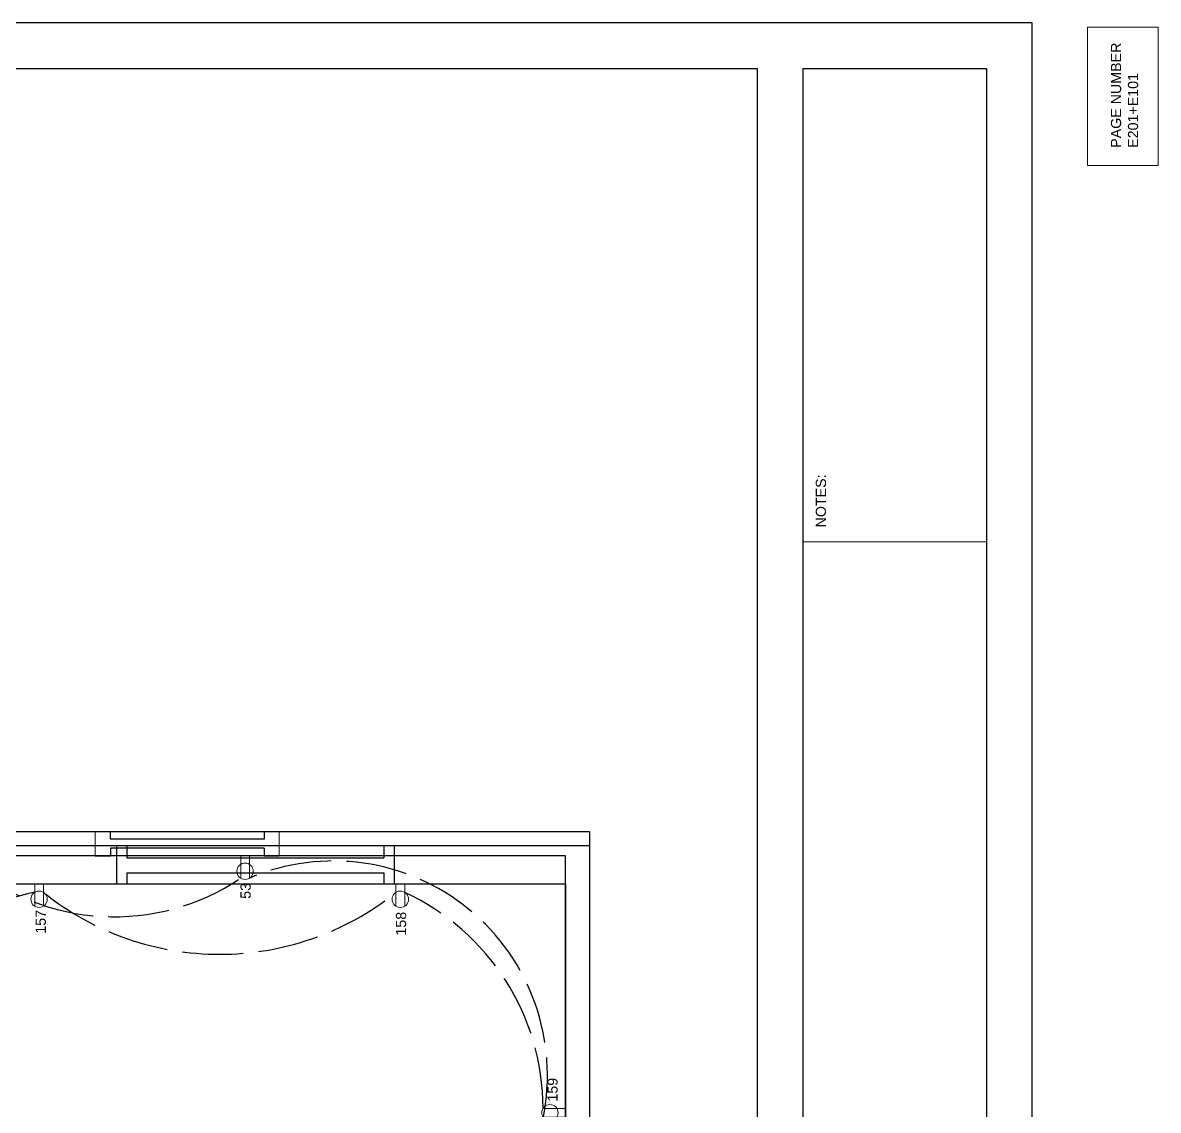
# Model space of a CAD drawing. Header units: inches. Extents: x 12 to 644, y -4 to 515.
# Drawn here: x 421.2 to 644.2, y 301.9 to 515.3 of the extents above; entities that cross this region are included whole.
import ezdxf

# ---------------------------------------------------------------- set-up
doc = ezdxf.new("R2010")
doc.units = ezdxf.units.IN
doc.header["$MEASUREMENT"] = 0
doc.linetypes.add('ACAD_ISO02W100', pattern=[15, 12, -3])
doc.layers.get('0').update_dxf_attribs({"color": 1, "lineweight": 9})
for name, color, linetype, lineweight in [('00-page-edge', 7, 'Continuous', 9), ('A101-Floorplan-1st-floor', 7, 'Continuous', 9), ('A201-Floorplan-2nd-floor', 7, 'Continuous', 9), ('E101-Electrical-1st-floor', 7, 'Continuous', 9), ('E201-Electrical-2nd-floor', 7, 'Continuous', 9)]:
    doc.layers.add(name, color=color, linetype=linetype, lineweight=lineweight)
doc.layers.add('Title Block', color=7, linetype='Continuous')
doc.layers.get('0').off()
doc.styles.get("Standard").update_dxf_attribs({"font": 'Arial.ttf', "height": 2})

# ---------------------------------------------------------------- blocks, each defined once
blk = doc.blocks.new('L2-SE-bedroom-window')
at = {"lineweight": 30}
blk.add_line((0, -33.125), (0, -36.125), dxfattribs=at)
at = {"layer": 'A201-Floorplan-2nd-floor'}
for p, q in [((4.75, 0), (0, 0)), ((0, -36.125), (4.75, -36.125))]:
    blk.add_line(p, q, dxfattribs=at)
at = {"layer": 'A201-Floorplan-2nd-floor', "lineweight": 30}
for p, q in [((0, 0), (0, -3)), ((4.75, 0), (4.75, -3)), ((1.5, -3), (0, -3)), ((1.5, -33.125), (1.5, -3)), ((3.25, -3), (4.75, -3)), ((3.25, -33.125), (3.25, -3)), ((1.5, -33.125), (0, -33.125)), ((4.75, -33.125), (3.25, -33.125)), ((4.75, -33.125), (4.75, -36.125))]:
    blk.add_line(p, q, dxfattribs=at)
blk = doc.blocks.new('L2-duplex-53')
at = {"layer": 'E201-Electrical-2nd-floor'}
for p, q in [((0, 1.73, -16.62), (-4.39, 1.73, -16.62)), ((0, 0, -16.62), (-4.38, 0, -16.62))]:
    blk.add_line(p, q, dxfattribs=at)
blk.add_circle((-3.03, 0.87, -16.62), 1.61, dxfattribs=at)
blk = doc.blocks.new('L1-south-east-bedroom-window')
at = {"layer": 'A101-Floorplan-1st-floor', "lineweight": -3}
for p, q in [((7.5, 54.5), (0, 54.5)), ((0, 54.5), (0, 52.5)), ((7.5, 54.5), (7.5, 52.5)), ((2.15, 52.5), (0, 52.5)), ((2.15, 52.5), (2.13, 2)), ((5.1, 52.5), (5.12, 2)), ((7.5, 52.5), (5.1, 52.5)), ((2.13, 2), (0, 2)), ((0, 2), (0, 0)), ((7.5, 0), (0, 0)), ((7.5, 2), (5.12, 2)), ((7.5, 2), (7.5, 0))]:
    blk.add_line(p, q, dxfattribs=at)
blk = doc.blocks.new('L1-gfci-protected-duplex-157')
at = {"layer": 'E101-Electrical-1st-floor'}
for p, q in [((0, 1.73, -18), (-4.39, 1.73, -18)), ((0, 0, -18), (-4.38, 0, -18))]:
    blk.add_line(p, q, dxfattribs=at)
blk.add_circle((-3.03, 0.87, -18), 1.61, dxfattribs=at)
blk = doc.blocks.new('L1-gfci-protected-duplex-158')
at = {"layer": 'E101-Electrical-1st-floor'}
for p, q in [((0, 0, -19.37), (-4.39, 0, -19.37)), ((0, -1.73, -19.37), (-4.38, -1.73, -19.37))]:
    blk.add_line(p, q, dxfattribs=at)
blk.add_circle((-3.03, -0.86, -19.37), 1.61, dxfattribs=at)
blk = doc.blocks.new('L1-gfci-protected-duplex-159')
at = {"layer": 'E101-Electrical-1st-floor'}
for p, q in [((0, 0, -17.12), (0, 4.38, -17.12)), ((1.73, 0, -17.12), (1.73, 4.39, -17.12))]:
    blk.add_line(p, q, dxfattribs=at)
blk.add_circle((0.87, 3.03, -17.12), 1.61, dxfattribs=at)

msp = doc.modelspace()

# ---------------------------------------------------------------- linework, layer by layer
at = {"layer": '00-page-edge', "lineweight": 5}
msp.add_line((574.3969, 413.4613), (610.3969, 413.4613), dxfattribs=at)
at = {"layer": '00-page-edge', "lineweight": -3}
for points in [[(12.0961, -4.0387), (619.3969, -4.0387), (619.3969, 515.3126), (12.0961, 515.3126)], [(565.3969, 4.9613), (21.0961, 4.9613), (21.0961, 506.3126), (565.3969, 506.3126)]]:
    msp.add_lwpolyline(points, close=True, dxfattribs=at)
at = {"layer": '00-page-edge', "lineweight": 5}
msp.add_lwpolyline([(630.2535, 487.2728), (630.2535, 514.4557), (644.1546, 514.4557), (644.1546, 487.2728)], close=True, dxfattribs=at)
at = {"layer": 'A101-Floorplan-1st-floor', "lineweight": -3}
for p, q in [((285.7225, 353.8173), (532.5022, 353.8173)), ((532.5022, 353.8173), (532.5022, 51.2875)), ((395.3544, 346.3187), (527.7522, 346.3187)), ((527.7522, 346.3187), (527.7522, 209.5062))]:
    msp.add_line(p, q, dxfattribs=at)
at = {"layer": 'A201-Floorplan-2nd-floor', "lineweight": -3}
for p, q in [((90.6912, 356.5673), (532.5022, 356.5673)), ((532.5022, 356.5673), (532.5022, 35.2654))]:
    msp.add_line(p, q, dxfattribs=at)
msp.add_lwpolyline([(457.327, 247.5048), (457.327, 218.2548), (527.7522, 218.2548), (527.7522, 351.8173), (395.3544, 351.8173), (395.3544, 247.5048)], close=True, dxfattribs=at)
at = {"layer": 'E101-Electrical-1st-floor', "linetype": 'ACAD_ISO02W100', "lineweight": -3}
for centre, radius, start, end in [((432.3762, 300.4026), 45.1126, 101.267748, 218.43126), ((459.8797, 387.7986), 55.311, 231.293397, 308.722416), ((476.6221, 302.2001), 46.7387, 0.044936, 65.222708)]:
    msp.add_arc(centre, radius, start, end, dxfattribs=at)
at = {"layer": 'E201-Electrical-2nd-floor', "linetype": 'ACAD_ISO02W100', "lineweight": -3}
for centre, radius, start, end in [((439.192, 384.2394), 44.3917, 229.746703, 303.974275), ((482.208, 308.7809), 42.0204, 348.336757, 113.088658)]:
    msp.add_arc(centre, radius, start, end, dxfattribs=at)
at = {"layer": 'Title Block', "lineweight": -3}
for p, q in [((574.3969, 506.3126), (574.3969, 4.9613)), ((574.3969, 506.3126), (610.3969, 506.3126)), ((610.3969, 506.3126), (610.3969, 4.9613))]:
    msp.add_line(p, q, dxfattribs=at)

# ---------------------------------------------------------------- block references
at = {"layer": 'A101-Floorplan-1st-floor', "lineweight": 5, "rotation": 89.99999999999999}
msp.add_blockref('L1-south-east-bedroom-window', (494.1357, 346.3187), dxfattribs=at)
at = {"layer": 'A201-Floorplan-2nd-floor', "lineweight": -3, "rotation": 89.99999999999999}
msp.add_blockref('L2-SE-bedroom-window', (435.46, 351.8173), dxfattribs=at)
at = {"layer": 'E101-Electrical-1st-floor', "lineweight": 5, "rotation": 89.99999999999999}
for name, p in [('L1-gfci-protected-duplex-157', (425.2919, 346.3187, 18)), ('L1-gfci-protected-duplex-158', (494.4794, 346.3187, 19.375)), ('L1-gfci-protected-duplex-159', (527.7522, 300.5062, 17.125))]:
    msp.add_blockref(name, p, dxfattribs=at)
at = {"layer": 'E201-Electrical-2nd-floor', "lineweight": -3, "rotation": 89.99999999999999}
msp.add_blockref('L2-duplex-53', (465.7294, 351.8173, 16.625), dxfattribs=at)

# ---------------------------------------------------------------- texts
at = {"layer": '00-page-edge', "lineweight": 5, "insert": (634.8614, 490.7601), "char_height": 2, "width": 68.786348, "attachment_point": 1, "rotation": 90}
msp.add_mtext('PAGE NUMBER\\PE201+E101', dxfattribs=at)
at = {"layer": 'E101-Electrical-1st-floor', "lineweight": 5}
for s, p in [('157', (425.7466, 336.521)), ('158', (496.4801, 336.1521)), ('159', (526.2193, 303.5695))]:
    msp.add_text(s, height=2, rotation=90, dxfattribs=at).set_placement(p)
at = {"layer": 'E201-Electrical-2nd-floor', "lineweight": 5}
msp.add_text('53', height=2, rotation=90, dxfattribs=at).set_placement((465.9628, 343.3705))
at = {"layer": 'Title Block', "lineweight": 5}
msp.add_text('NOTES:', height=2, rotation=90, dxfattribs=at).set_placement((578.9118, 416.2579))

doc.saveas('drawing.dxf')
